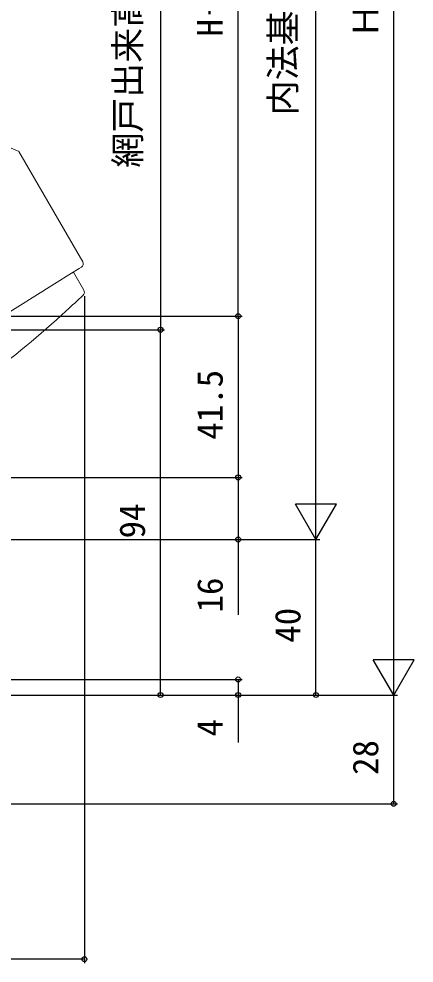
# Model space of a CAD drawing. Units: millimetres, scale not verified. Extents: x -525 to 525, y -783 to 779.
# Drawn here: x -174.4 to -72.8, y 103.1 to 346.1 of the extents above; entities that cross this region are included whole.
import ezdxf
from ezdxf.enums import TextEntityAlignment as Align

# ---------------------------------------------------------------- set-up
doc = ezdxf.new("R2010")
doc.units = ezdxf.units.MM
doc.header["$LTSCALE"] = 4
doc.layers.add('0-5_YKK_13', color=4, linetype='Continuous', lineweight=18)
doc.layers.add('0-7_YKK_D', color=6, linetype='Continuous')
doc.styles.add('ＭＳ ゴシック', font='')
doc.styles.get('ＭＳ ゴシック').set_extended_font_data('MS Gothic')

msp = doc.modelspace()

# ---------------------------------------------------------------- linework, layer by layer
at = {"layer": '0-5_YKK_13'}
for p, q in [((-174.383, 312.002), (-180.456, 314.467)), ((-157.996, 283.571), (-174.42, 312.017)), ((-158.909, 281.892), (-160.895, 280.651)), ((-158.348, 282.242), (-158.909, 281.892)), ((-160.895, 280.651), (-165.27, 277.917)), ((-165.27, 277.917), (-196.56, 258.365))]:
    msp.add_line(p, q, dxfattribs=at)
msp.add_lwpolyline([(-157.711, 276.272), (-160.413, 280.952), (-160.652, 280.803)], dxfattribs=at)
for centre, radius, start, end in [((-158.877, 283.093), 1.002, 301.88534, 29.88534), ((-364.799, 492.275), 300, 312.4678, 313.6068), ((-158.577, 275.772), 1, 313.6068, 30), ((-364.799, 492.275), 300, 307.22686, 312.4678)]:
    msp.add_arc(centre, radius, start, end, dxfattribs=at)
at = {"layer": '0-7_YKK_D'}
for p, q in [((-78.004, 182.626), (-78.004, 509.626)), ((-98.004, 222.626), (-98.004, 479.626)), ((-138.004, 469.126), (-138.004, 266.126)), ((-118.004, 269.626), (-118.004, 464.126)), ((-157.577, 274.772), (-157.577, 103.126)), ((-281.3, 269.626), (-117.004, 269.626)), ((-281.3, 269.626), (-117.004, 269.626)), ((-118.004, 269.626), (-118.004, 228.126)), ((-277.7, 266.126), (-137.004, 266.126)), ((-277.7, 266.126), (-137.004, 266.126)), ((-138.004, 172.126), (-138.004, 266.126)), ((-98.004, 212.126), (-98.004, 230.312)), ((-280.5, 228.126), (-117.004, 228.126)), ((-280.5, 228.126), (-117.004, 228.126)), ((-98.004, 212.126), (-103.254, 221.219)), ((-92.754, 221.219), (-103.254, 221.219)), ((-98.004, 212.126), (-92.754, 221.219)), ((-265.5, 212.126), (-117.004, 212.126)), ((-265.5, 212.126), (-97.004, 212.126)), ((-265.5, 212.126), (-97.004, 212.126)), ((-98.004, 172.126), (-98.004, 212.126)), ((-78.004, 172.126), (-78.004, 190.312)), ((-78.004, 172.126), (-83.254, 181.219)), ((-72.754, 181.219), (-83.254, 181.219)), ((-78.004, 172.126), (-72.754, 181.219)), ((-265.5, 176.126), (-117.004, 176.126)), ((-280.5, 172.126), (-97.004, 172.126)), ((-280.5, 172.126), (-77.004, 172.126)), ((-280.5, 172.126), (-77.004, 172.126)), ((-265.5, 172.126), (-137.004, 172.126)), ((-265.5, 172.126), (-117.004, 172.126)), ((-78.004, 144.126), (-78.004, 172.126)), ((-330.5, 144.126), (-77.004, 144.126)), ((-157.577, 104.126), (-266, 104.126))]:
    msp.add_line(p, q, dxfattribs=at)
for points in [[(-118.004, 228.126), (-118.004, 212.126), (-118.004, 192.749)], [(-118.004, 176.126), (-118.004, 172.126), (-118.004, 159.9)]]:
    msp.add_lwpolyline(points, dxfattribs=at)
for centre in [(-118.004, 269.626), (-118.004, 269.626), (-138.004, 266.126), (-138.004, 266.126), (-118.004, 228.126), (-118.004, 228.126), (-118.004, 212.126), (-118.004, 176.126), (-138.004, 172.126), (-118.004, 172.126), (-98.004, 172.126), (-78.004, 144.126), (-157.577, 104.126)]:
    msp.add_circle(centre, 0.637, dxfattribs=at)

# ---------------------------------------------------------------- texts
at = {"layer": '0-7_YKK_D', "style": 'ＭＳ ゴシック'}
for s, p in [('網戸出来高＝H－145', (-141.18, 307.822)), ('H－153.5', (-120.004, 341.589)), ('内法基準h', (-101.231, 321.313)), ('Ｈ', (-80.004, 341.114)), ('41.5', (-120.004, 237.83)), ('94', (-140.004, 212.427)), ('16', (-120.004, 193.368)), ('40', (-100.004, 185.58)), ('4', (-120.004, 161.439)), ('28', (-80.004, 151.555))]:
    msp.add_text(s, height=6.598, rotation=90, dxfattribs=at).set_placement(p, align=Align.BOTTOM_LEFT)

doc.saveas('drawing.dxf')
